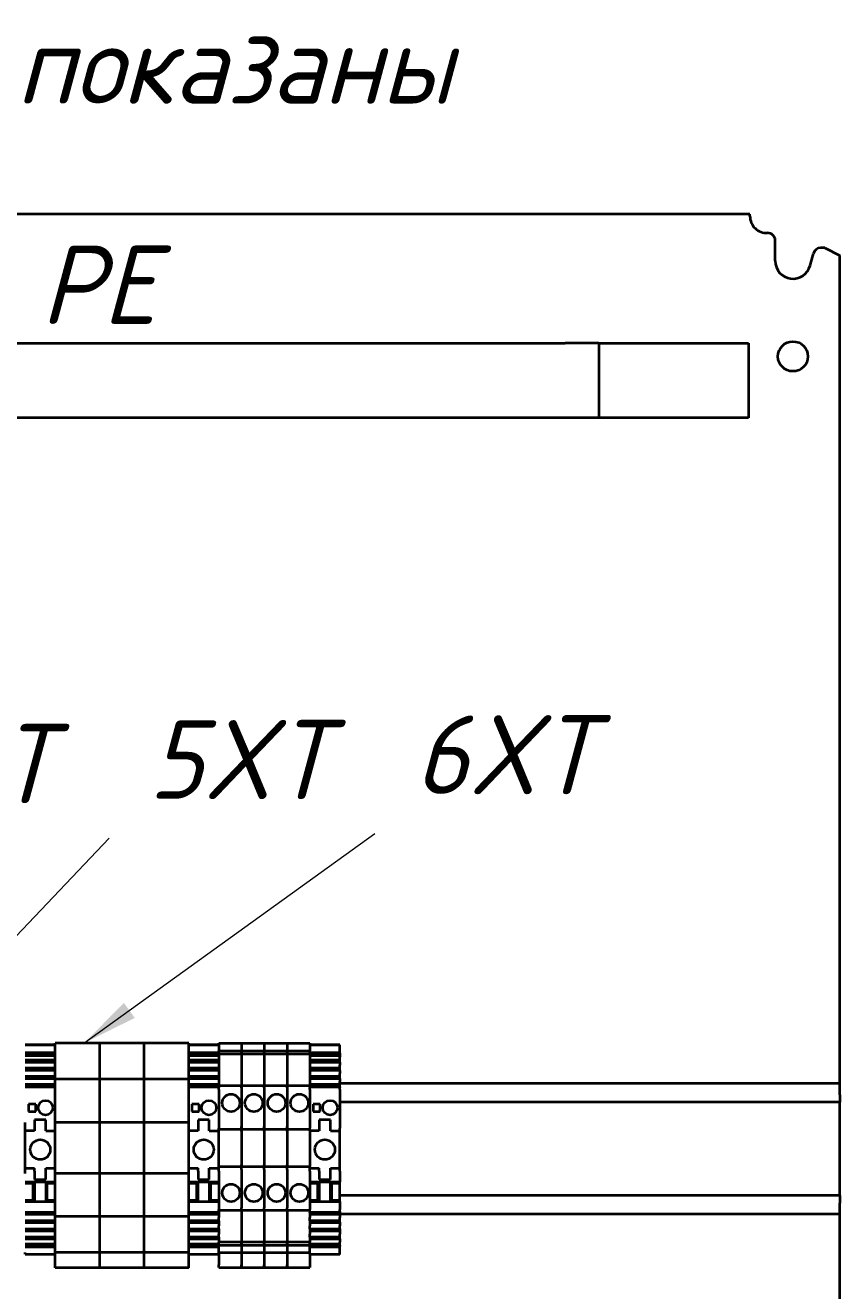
# Model space of a CAD drawing. Header units: millimetres. Extents: x 184 to 2238, y 135 to 1711.
# Drawn here: x 2019.9 to 2237.7, y 1373 to 1711.5 of the extents above; entities that cross this region are included whole.
import ezdxf

# ---------------------------------------------------------------- set-up
doc = ezdxf.new("R2010")
doc.units = ezdxf.units.MM
doc.header["$LTSCALE"] = 6
doc.layers.add('Видимый контур (ГОСТ)', color=7, linetype='Continuous', lineweight=35)
doc.layers.add('Обозначение (ГОСТ)', color=7, linetype='Continuous', lineweight=18)
doc.styles.add('Обычный текст (ГОСТ)', font='GOST_Common Italic.ttf')
doc.dimstyles.new('Диаметр (ГОСТ)$7', dxfattribs={"dimscale": 6, "dimtxt": 3.5, "dimasz": 2.5, "dimexe": 1, "dimexo": 0, "dimgap": 0.5, "dimtad": 1, "dimrnd": 1e-08, "dimtxsty": 'Обычный текст (ГОСТ)', "dimblk": 'Filled-1', "dimcen": 0.09, "dimdle": 15, "dimclrd": 256, "dimclre": 256, "dimclrt": 256, "dimazin": 2, "dimtfac": 0.714286, "dimtdec": 3, "dimtmove": 0, "dimatfit": 3, "dimfxl": 1, "dimtolj": 1, "dimlwd": -1, "dimlwe": 25, "dimarcsym": 0})

# ---------------------------------------------------------------- blocks, each defined once
blk = doc.blocks.new('Текст на выноске_7')
at = {"layer": 'Обозначение (ГОСТ)', "insert": (0.5, 0.5), "char_height": 3.5, "attachment_point": 7, "style": 'Обычный текст (ГОСТ)'}
blk.add_mtext('\\A1;\\fGOST Common|b0|i1;\\H0.9979;4\\fGOST Common|b0|i1;\\H1.0079;XT', dxfattribs=at)
blk = doc.blocks.new('Текст на выноске_8')
at = {"layer": 'Обозначение (ГОСТ)', "insert": (0.5, 0.5), "char_height": 3.5, "attachment_point": 7, "style": 'Обычный текст (ГОСТ)'}
blk.add_mtext('\\A1;\\fGOST Common|b0|i1;\\H0.9979;5\\fGOST Common|b0|i1;\\H1.0079;XT', dxfattribs=at)
blk = doc.blocks.new('Filled-1')
at = {"color": 0}
for p, q in [((0, 0), (-1, 0.143)), ((-1, 0.143), (-1, -0.143)), ((-1, 0), (0, 0)), ((-1, -0.143), (0, 0))]:
    blk.add_line(p, q, dxfattribs=at)
at = {"color": 0, "flags": 128}
blk.add_lwpolyline([(-1, -0.143), (0, 0), (-1, 0.143), (-1, -0.143)], dxfattribs=at)
at = {"color": 0}
blk.add_solid([(-1, -0.143), (0, 0), (-1, 0.143), (-1, -0.143)], dxfattribs=at)
blk = doc.blocks.new('Текст на выноске_9')
at = {"layer": 'Обозначение (ГОСТ)', "insert": (0.5, 0.5), "char_height": 3.5, "attachment_point": 7, "style": 'Обычный текст (ГОСТ)'}
blk.add_mtext('\\A1;\\fGOST Common|b0|i1;\\H0.9979;6\\fGOST Common|b0|i1;\\H1.0079;XT', dxfattribs=at)

msp = doc.modelspace()

# ---------------------------------------------------------------- linework, layer by layer
at = {"layer": 'Видимый контур (ГОСТ)'}
for p, q in [((2213.695, 1660.921), (1511.695, 1660.921)), ((2213.695, 1660.421), (2213.695, 1660.921)), ((2220.445, 1648.421), (2220.445, 1653.925)), ((2233.695, 1651.921), (2232.585, 1651.921)), ((2233.695, 1651.921), (2237.695, 1649.921)), ((2229.783, 1647.191), (2230.653, 1650.438)), ((2237.695, 1428.421), (2237.695, 1649.921)), ((1907.304, 1626.445), (2164.304, 1626.445)), ((2173.304, 1626.445), (2164.304, 1626.445)), ((2173.304, 1626.445), (2178.304, 1626.445)), ((2173.304, 1626.445), (2173.304, 1606.445)), ((2178.304, 1626.445), (2213.304, 1626.445)), ((2213.304, 1626.445), (2213.304, 1606.445)), ((2164.304, 1606.445), (1907.304, 1606.445)), ((2173.304, 1606.445), (2164.304, 1606.445)), ((2178.304, 1606.445), (2173.304, 1606.445)), ((2213.304, 1606.445), (2178.304, 1606.445)), ((2027.941, 1438.771), (2019.941, 1438.771)), ((2019.941, 1438.721), (2027.941, 1438.721)), ((2039.841, 1439.181), (2027.941, 1439.181)), ((2027.941, 1429.538), (2027.941, 1439.181)), ((2039.841, 1429.538), (2039.841, 1439.181)), ((2051.741, 1439.181), (2039.841, 1439.181)), ((2039.841, 1429.538), (2039.841, 1439.181)), ((2051.741, 1429.538), (2051.741, 1439.181)), ((2063.641, 1439.181), (2051.741, 1439.181)), ((2051.741, 1429.538), (2051.741, 1439.181)), ((2063.641, 1429.538), (2063.641, 1439.181)), ((2071.641, 1438.771), (2063.641, 1438.771)), ((2063.641, 1438.721), (2071.641, 1438.721)), ((2071.641, 1438.92), (2071.641, 1439.181)), ((2071.641, 1439.181), (2077.741, 1439.181)), ((2071.641, 1438.92), (2071.641, 1437.181)), ((2077.741, 1439.181), (2077.741, 1438.92)), ((2077.741, 1438.92), (2077.741, 1439.181)), ((2077.741, 1439.181), (2083.841, 1439.181)), ((2077.741, 1438.92), (2077.741, 1437.181)), ((2077.741, 1438.92), (2077.741, 1437.181)), ((2083.841, 1439.181), (2083.841, 1438.92)), ((2083.841, 1438.92), (2083.841, 1439.181)), ((2083.841, 1439.181), (2089.941, 1439.181)), ((2083.841, 1438.92), (2083.841, 1437.181)), ((2083.841, 1438.92), (2083.841, 1437.181)), ((2089.941, 1439.181), (2089.941, 1438.92)), ((2089.941, 1438.92), (2089.941, 1439.181)), ((2089.941, 1439.181), (2096.041, 1439.181)), ((2089.941, 1438.92), (2089.941, 1437.181)), ((2089.941, 1438.92), (2089.941, 1437.181)), ((2096.041, 1439.181), (2096.041, 1438.92)), ((2096.041, 1438.92), (2096.041, 1437.181)), ((2104.041, 1438.771), (2096.041, 1438.771)), ((2096.041, 1438.721), (2104.041, 1438.721)), ((2104.041, 1438.721), (2104.041, 1438.771)), ((2104.041, 1438.46), (2104.041, 1438.721)), ((2019.941, 1436.72), (2027.941, 1436.72)), ((2019.941, 1436.319), (2027.941, 1436.319)), ((2019.941, 1435.93), (2027.941, 1435.93)), ((2063.641, 1436.72), (2071.641, 1436.72)), ((2063.641, 1436.319), (2071.641, 1436.319)), ((2063.641, 1435.93), (2071.641, 1435.93)), ((2071.641, 1436.955), (2071.641, 1437.181)), ((2071.641, 1437.181), (2077.741, 1437.181)), ((2071.641, 1436.665), (2071.641, 1436.955)), ((2071.641, 1436.5), (2071.641, 1436.665)), ((2071.641, 1436.5), (2071.641, 1436.319)), ((2071.641, 1436.39), (2077.741, 1436.39)), ((2071.641, 1436.319), (2071.641, 1436.01)), ((2071.641, 1436.01), (2071.641, 1427.838)), ((2077.741, 1436.955), (2077.741, 1437.181)), ((2077.741, 1436.955), (2077.741, 1437.181)), ((2077.741, 1437.181), (2083.841, 1437.181)), ((2077.741, 1436.955), (2077.741, 1436.604)), ((2077.741, 1436.604), (2077.741, 1436.955)), ((2077.741, 1436.604), (2077.741, 1436.39)), ((2077.741, 1436.39), (2077.741, 1436.604)), ((2077.741, 1436.39), (2077.741, 1427.838)), ((2077.741, 1436.39), (2077.741, 1427.838)), ((2077.741, 1436.39), (2083.841, 1436.39)), ((2083.841, 1436.955), (2083.841, 1437.181)), ((2083.841, 1436.955), (2083.841, 1437.181)), ((2083.841, 1437.181), (2089.941, 1437.181)), ((2083.841, 1436.955), (2083.841, 1436.604)), ((2083.841, 1436.604), (2083.841, 1436.955)), ((2083.841, 1436.604), (2083.841, 1436.39)), ((2083.841, 1436.39), (2083.841, 1436.604)), ((2083.841, 1436.39), (2083.841, 1427.838)), ((2083.841, 1436.39), (2083.841, 1427.838)), ((2083.841, 1436.39), (2089.941, 1436.39)), ((2089.941, 1436.955), (2089.941, 1437.181)), ((2089.941, 1436.955), (2089.941, 1437.181)), ((2089.941, 1437.181), (2096.041, 1437.181)), ((2089.941, 1436.955), (2089.941, 1436.604)), ((2089.941, 1436.604), (2089.941, 1436.955)), ((2089.941, 1436.604), (2089.941, 1436.39)), ((2089.941, 1436.39), (2089.941, 1436.604)), ((2089.941, 1436.39), (2089.941, 1427.838)), ((2089.941, 1436.39), (2089.941, 1427.838)), ((2089.941, 1436.39), (2096.041, 1436.39)), ((2096.041, 1436.955), (2096.041, 1437.181)), ((2096.041, 1436.955), (2096.041, 1436.665)), ((2096.041, 1436.72), (2104.041, 1436.72)), ((2096.041, 1436.5), (2096.041, 1436.665)), ((2096.041, 1436.5), (2096.041, 1436.319)), ((2096.041, 1436.319), (2104.041, 1436.319)), ((2096.041, 1436.319), (2096.041, 1436.01)), ((2096.041, 1436.01), (2096.041, 1427.838)), ((2096.041, 1435.93), (2104.041, 1435.93)), ((2104.041, 1436.72), (2104.041, 1438.46)), ((2104.041, 1436.5), (2104.041, 1436.72)), ((2104.041, 1436.5), (2104.041, 1436.319)), ((2104.041, 1436.319), (2104.041, 1435.93)), ((2104.041, 1435.93), (2104.041, 1435.485)), ((2104.041, 1435.369), (2104.041, 1435.485)), ((2104.041, 1434.684), (2104.041, 1435.369)), ((2027.941, 1434.684), (2019.941, 1434.684)), ((2027.941, 1434.542), (2019.941, 1434.542)), ((2027.941, 1434.542), (2019.941, 1434.542)), ((2027.941, 1434.304), (2019.941, 1434.304)), ((2019.941, 1434.142), (2027.941, 1434.142)), ((2027.941, 1432.492), (2019.941, 1432.492)), ((2027.941, 1432.35), (2019.941, 1432.35)), ((2027.941, 1432.35), (2019.941, 1432.35)), ((2027.941, 1432.112), (2019.941, 1432.112)), ((2019.941, 1431.95), (2027.941, 1431.95)), ((2071.641, 1434.684), (2063.641, 1434.684)), ((2071.641, 1434.542), (2063.641, 1434.542)), ((2071.641, 1434.542), (2063.641, 1434.542)), ((2071.641, 1434.304), (2063.641, 1434.304)), ((2063.641, 1434.142), (2071.641, 1434.142)), ((2071.641, 1432.492), (2063.641, 1432.492)), ((2071.641, 1432.35), (2063.641, 1432.35)), ((2071.641, 1432.35), (2063.641, 1432.35)), ((2071.641, 1432.112), (2063.641, 1432.112)), ((2063.641, 1431.95), (2071.641, 1431.95)), ((2104.041, 1434.684), (2096.041, 1434.684)), ((2104.041, 1434.542), (2096.041, 1434.542)), ((2104.041, 1434.542), (2096.041, 1434.542)), ((2104.041, 1434.304), (2096.041, 1434.304)), ((2096.041, 1434.142), (2104.041, 1434.142)), ((2104.041, 1432.492), (2096.041, 1432.492)), ((2104.041, 1432.35), (2096.041, 1432.35)), ((2104.041, 1432.35), (2096.041, 1432.35)), ((2104.041, 1432.112), (2096.041, 1432.112)), ((2096.041, 1431.95), (2104.041, 1431.95)), ((2104.041, 1434.542), (2104.041, 1434.684)), ((2104.041, 1434.304), (2104.041, 1434.542)), ((2104.041, 1434.142), (2104.041, 1434.304)), ((2104.041, 1434.113), (2104.041, 1434.142)), ((2104.041, 1434.113), (2104.041, 1433.293)), ((2104.041, 1433.177), (2104.041, 1433.293)), ((2104.041, 1432.492), (2104.041, 1433.177)), ((2104.041, 1432.35), (2104.041, 1432.492)), ((2104.041, 1432.112), (2104.041, 1432.35)), ((2104.041, 1431.95), (2104.041, 1432.112)), ((2104.041, 1431.921), (2104.041, 1431.95)), ((2104.041, 1431.921), (2104.041, 1431.101)), ((2027.941, 1430.3), (2019.941, 1430.3)), ((2027.941, 1430.158), (2019.941, 1430.158)), ((2027.941, 1430.158), (2019.941, 1430.158)), ((2027.941, 1429.92), (2019.941, 1429.92)), ((2019.941, 1429.758), (2027.941, 1429.758)), ((2039.841, 1429.538), (2027.941, 1429.538)), ((2027.941, 1417.981), (2027.941, 1429.538)), ((2039.841, 1417.981), (2039.841, 1429.538)), ((2051.741, 1429.538), (2039.841, 1429.538)), ((2039.841, 1417.981), (2039.841, 1429.538)), ((2051.741, 1417.981), (2051.741, 1429.538)), ((2063.641, 1429.538), (2051.741, 1429.538)), ((2051.741, 1417.981), (2051.741, 1429.538)), ((2071.641, 1430.3), (2063.641, 1430.3)), ((2071.641, 1430.158), (2063.641, 1430.158)), ((2071.641, 1430.158), (2063.641, 1430.158)), ((2071.641, 1429.92), (2063.641, 1429.92)), ((2063.641, 1429.758), (2071.641, 1429.758)), ((2063.641, 1417.981), (2063.641, 1429.538)), ((2104.041, 1430.3), (2096.041, 1430.3)), ((2104.041, 1430.158), (2096.041, 1430.158)), ((2104.041, 1430.158), (2096.041, 1430.158)), ((2104.041, 1429.92), (2096.041, 1429.92)), ((2096.041, 1429.758), (2104.041, 1429.758)), ((2104.041, 1430.985), (2104.041, 1431.101)), ((2104.041, 1430.3), (2104.041, 1430.985)), ((2104.041, 1430.158), (2104.041, 1430.3)), ((2104.041, 1429.92), (2104.041, 1430.158)), ((2104.041, 1429.758), (2104.041, 1429.92)), ((2104.041, 1429.729), (2104.041, 1429.758)), ((2104.041, 1429.729), (2104.041, 1428.909)), ((2104.041, 1428.793), (2104.041, 1428.909)), ((2104.041, 1428.108), (2104.041, 1428.793)), ((2237.695, 1428.421), (2104.041, 1428.421)), ((2237.695, 1425.421), (2237.695, 1428.421)), ((2027.941, 1428.108), (2019.941, 1428.108)), ((2027.941, 1427.966), (2019.941, 1427.966)), ((2027.941, 1427.966), (2019.941, 1427.966)), ((2027.941, 1427.728), (2019.941, 1427.728)), ((2019.941, 1427.566), (2027.941, 1427.566)), ((2019.941, 1427.48), (2027.941, 1427.48)), ((2071.641, 1428.108), (2063.641, 1428.108)), ((2071.641, 1427.966), (2063.641, 1427.966)), ((2071.641, 1427.966), (2063.641, 1427.966)), ((2071.641, 1427.728), (2063.641, 1427.728)), ((2063.641, 1427.566), (2071.641, 1427.566)), ((2063.641, 1427.48), (2071.641, 1427.48)), ((2071.641, 1427.767), (2071.641, 1427.838)), ((2071.641, 1427.838), (2077.741, 1427.838)), ((2071.641, 1427.399), (2071.641, 1427.767)), ((2071.641, 1427.399), (2071.641, 1427.3)), ((2071.641, 1426.769), (2071.641, 1427.3)), ((2071.641, 1426.769), (2071.641, 1416.471)), ((2077.741, 1427.767), (2077.741, 1427.838)), ((2077.741, 1427.767), (2077.741, 1427.838)), ((2077.741, 1427.838), (2083.841, 1427.838)), ((2077.741, 1427.767), (2077.741, 1427.231)), ((2077.741, 1427.231), (2077.741, 1427.767)), ((2077.741, 1427.231), (2077.741, 1416.931)), ((2077.741, 1427.231), (2077.741, 1416.931)), ((2083.841, 1427.767), (2083.841, 1427.838)), ((2083.841, 1427.767), (2083.841, 1427.838)), ((2083.841, 1427.838), (2089.941, 1427.838)), ((2083.841, 1427.767), (2083.841, 1427.231)), ((2083.841, 1427.231), (2083.841, 1427.767)), ((2083.841, 1427.231), (2083.841, 1416.931)), ((2083.841, 1427.231), (2083.841, 1416.931)), ((2089.941, 1427.767), (2089.941, 1427.838)), ((2089.941, 1427.767), (2089.941, 1427.838)), ((2089.941, 1427.838), (2096.041, 1427.838)), ((2089.941, 1427.767), (2089.941, 1427.231)), ((2089.941, 1427.231), (2089.941, 1427.767)), ((2089.941, 1427.231), (2089.941, 1416.931)), ((2089.941, 1427.231), (2089.941, 1416.931)), ((2104.041, 1428.108), (2096.041, 1428.108)), ((2104.041, 1427.966), (2096.041, 1427.966)), ((2104.041, 1427.966), (2096.041, 1427.966)), ((2096.041, 1427.767), (2096.041, 1427.838)), ((2096.041, 1427.767), (2096.041, 1427.399)), ((2104.041, 1427.728), (2096.041, 1427.728)), ((2096.041, 1427.566), (2104.041, 1427.566)), ((2096.041, 1427.48), (2104.041, 1427.48)), ((2096.041, 1427.399), (2096.041, 1427.3)), ((2096.041, 1426.769), (2096.041, 1427.3)), ((2096.041, 1426.769), (2096.041, 1416.471)), ((2104.041, 1427.966), (2104.041, 1428.108)), ((2104.041, 1427.728), (2104.041, 1427.966)), ((2104.041, 1427.566), (2104.041, 1427.728)), ((2104.041, 1427.537), (2104.041, 1427.566)), ((2104.041, 1427.537), (2104.041, 1427.48)), ((2104.041, 1427.48), (2104.041, 1427.3)), ((2104.041, 1426.769), (2104.041, 1427.3)), ((2104.041, 1426.769), (2104.041, 1416.471)), ((2237.695, 1425.421), (2237.695, 1423.421)), ((2022.716, 1422.896), (2020.766, 1422.896)), ((2020.766, 1422.896), (2020.766, 1420.946)), ((2022.716, 1420.946), (2022.716, 1422.896)), ((2066.416, 1422.896), (2064.466, 1422.896)), ((2064.466, 1422.896), (2064.466, 1420.946)), ((2066.416, 1420.946), (2066.416, 1422.896)), ((2098.816, 1422.896), (2096.866, 1422.896)), ((2096.866, 1422.896), (2096.866, 1420.946)), ((2098.816, 1420.946), (2098.816, 1422.896)), ((2237.695, 1423.421), (2104.041, 1423.421)), ((2237.695, 1422.421), (2237.695, 1423.421)), ((2237.695, 1399.421), (2237.695, 1422.421)), ((2020.766, 1420.946), (2022.716, 1420.946)), ((2022.441, 1418.721), (2022.441, 1416.471)), ((2025.441, 1418.721), (2022.441, 1418.721)), ((2025.441, 1416.471), (2025.441, 1418.721)), ((2064.466, 1420.946), (2066.416, 1420.946)), ((2066.141, 1418.721), (2066.141, 1416.471)), ((2069.141, 1418.721), (2066.141, 1418.721)), ((2069.141, 1416.471), (2069.141, 1418.721)), ((2096.866, 1420.946), (2098.816, 1420.946)), ((2098.541, 1418.721), (2098.541, 1416.471)), ((2101.541, 1418.721), (2098.541, 1418.721)), ((2101.541, 1416.471), (2101.541, 1418.721)), ((2019.941, 1404.381), (2019.941, 1417.981)), ((2022.441, 1415.721), (2019.941, 1415.721)), ((2022.441, 1416.471), (2022.441, 1415.721)), ((2025.441, 1415.721), (2025.441, 1416.471)), ((2025.441, 1415.721), (2027.941, 1415.721)), ((2039.841, 1417.981), (2027.941, 1417.981)), ((2027.941, 1404.381), (2027.941, 1417.981)), ((2039.841, 1404.381), (2039.841, 1417.981)), ((2051.741, 1417.981), (2039.841, 1417.981)), ((2039.841, 1404.381), (2039.841, 1417.981)), ((2051.741, 1404.381), (2051.741, 1417.981)), ((2063.641, 1417.981), (2051.741, 1417.981)), ((2051.741, 1404.381), (2051.741, 1417.981)), ((2063.641, 1404.381), (2063.641, 1417.981)), ((2066.141, 1415.721), (2063.641, 1415.721)), ((2066.141, 1416.471), (2066.141, 1415.721)), ((2069.141, 1415.721), (2069.141, 1416.471)), ((2069.141, 1415.721), (2071.641, 1415.721)), ((2071.641, 1415.721), (2071.641, 1416.471)), ((2071.641, 1416.181), (2077.741, 1416.181)), ((2071.641, 1406.222), (2071.641, 1415.721)), ((2077.741, 1416.931), (2077.741, 1416.181)), ((2077.741, 1416.181), (2077.741, 1416.931)), ((2077.741, 1416.181), (2077.741, 1415.681)), ((2077.741, 1415.681), (2077.741, 1416.181)), ((2077.741, 1416.181), (2083.841, 1416.181)), ((2077.741, 1415.681), (2077.741, 1406.681)), ((2077.741, 1415.681), (2077.741, 1406.681)), ((2083.841, 1416.931), (2083.841, 1416.181)), ((2083.841, 1416.181), (2083.841, 1416.931)), ((2083.841, 1416.181), (2083.841, 1415.681)), ((2083.841, 1415.681), (2083.841, 1416.181)), ((2083.841, 1416.181), (2089.941, 1416.181)), ((2083.841, 1415.681), (2083.841, 1406.681)), ((2083.841, 1415.681), (2083.841, 1406.681)), ((2089.941, 1416.931), (2089.941, 1416.181)), ((2089.941, 1416.181), (2089.941, 1416.931)), ((2089.941, 1416.181), (2089.941, 1415.681)), ((2089.941, 1415.681), (2089.941, 1416.181)), ((2089.941, 1416.181), (2096.041, 1416.181)), ((2089.941, 1415.681), (2089.941, 1406.681)), ((2089.941, 1415.681), (2089.941, 1406.681)), ((2096.041, 1415.721), (2096.041, 1416.471)), ((2098.541, 1415.721), (2096.041, 1415.721)), ((2096.041, 1415.721), (2096.041, 1406.222)), ((2098.541, 1416.471), (2098.541, 1415.721)), ((2101.541, 1415.721), (2101.541, 1416.471)), ((2101.541, 1415.721), (2104.041, 1415.721)), ((2104.041, 1415.721), (2104.041, 1416.471)), ((2104.041, 1405.721), (2104.041, 1415.721)), ((2019.941, 1405.721), (2022.441, 1405.721)), ((2022.441, 1404.971), (2022.441, 1405.721)), ((2022.441, 1404.971), (2022.441, 1402.721)), ((2025.441, 1404.971), (2025.441, 1405.721)), ((2025.441, 1405.721), (2027.941, 1405.721)), ((2025.441, 1402.721), (2025.441, 1404.971)), ((2063.641, 1405.721), (2066.141, 1405.721)), ((2066.141, 1404.971), (2066.141, 1405.721)), ((2066.141, 1404.971), (2066.141, 1402.721)), ((2069.141, 1404.971), (2069.141, 1405.721)), ((2069.141, 1405.721), (2071.641, 1405.721)), ((2069.141, 1402.721), (2069.141, 1404.971)), ((2071.641, 1406.181), (2071.641, 1406.222)), ((2071.641, 1405.582), (2071.641, 1406.181)), ((2071.641, 1406.181), (2077.741, 1406.181)), ((2071.641, 1404.971), (2071.641, 1405.582)), ((2071.641, 1404.971), (2071.641, 1402.071)), ((2077.741, 1406.681), (2077.741, 1406.181)), ((2077.741, 1406.181), (2077.741, 1406.681)), ((2077.741, 1405.431), (2077.741, 1406.181)), ((2077.741, 1405.431), (2077.741, 1406.181)), ((2077.741, 1406.181), (2083.841, 1406.181)), ((2077.741, 1405.431), (2077.741, 1395.131)), ((2077.741, 1405.431), (2077.741, 1395.131)), ((2083.841, 1406.681), (2083.841, 1406.181)), ((2083.841, 1406.181), (2083.841, 1406.681)), ((2083.841, 1405.431), (2083.841, 1406.181)), ((2083.841, 1405.431), (2083.841, 1406.181)), ((2083.841, 1406.181), (2089.941, 1406.181)), ((2083.841, 1405.431), (2083.841, 1395.131)), ((2083.841, 1405.431), (2083.841, 1395.131)), ((2089.941, 1406.681), (2089.941, 1406.181)), ((2089.941, 1406.181), (2089.941, 1406.681)), ((2089.941, 1405.431), (2089.941, 1406.181)), ((2089.941, 1405.431), (2089.941, 1406.181)), ((2089.941, 1406.181), (2096.041, 1406.181)), ((2089.941, 1405.431), (2089.941, 1395.131)), ((2089.941, 1405.431), (2089.941, 1395.131)), ((2096.041, 1406.222), (2096.041, 1406.181)), ((2096.041, 1405.582), (2096.041, 1406.181)), ((2096.041, 1405.721), (2098.541, 1405.721)), ((2096.041, 1404.971), (2096.041, 1405.582)), ((2096.041, 1404.971), (2096.041, 1402.071)), ((2098.541, 1404.971), (2098.541, 1405.721)), ((2098.541, 1404.971), (2098.541, 1402.721)), ((2101.541, 1404.971), (2101.541, 1405.721)), ((2101.541, 1405.721), (2104.041, 1405.721)), ((2101.541, 1402.721), (2101.541, 1404.971)), ((2104.041, 1404.971), (2104.041, 1405.721)), ((2104.041, 1404.971), (2104.041, 1402.071)), ((2019.941, 1402.071), (2027.941, 1402.071)), ((2019.941, 1401.721), (2022.408, 1401.721)), ((2022.066, 1397.221), (2022.066, 1401.721)), ((2022.408, 1401.721), (2022.408, 1397.221)), ((2022.441, 1402.721), (2025.441, 1402.721)), ((2025.474, 1401.721), (2027.941, 1401.721)), ((2025.474, 1397.221), (2025.474, 1401.721)), ((2025.816, 1397.221), (2025.816, 1401.721)), ((2039.841, 1404.381), (2027.941, 1404.381)), ((2027.941, 1392.823), (2027.941, 1404.381)), ((2039.841, 1392.823), (2039.841, 1404.381)), ((2051.741, 1404.381), (2039.841, 1404.381)), ((2039.841, 1392.823), (2039.841, 1404.381)), ((2051.741, 1392.823), (2051.741, 1404.381)), ((2063.641, 1404.381), (2051.741, 1404.381)), ((2051.741, 1392.823), (2051.741, 1404.381)), ((2063.641, 1392.823), (2063.641, 1404.381)), ((2063.641, 1402.071), (2071.641, 1402.071)), ((2063.641, 1401.721), (2066.108, 1401.721)), ((2065.766, 1397.221), (2065.766, 1401.721)), ((2066.108, 1401.721), (2066.108, 1397.221)), ((2066.141, 1402.721), (2069.141, 1402.721)), ((2069.174, 1401.721), (2071.641, 1401.721)), ((2069.174, 1397.221), (2069.174, 1401.721)), ((2069.516, 1397.221), (2069.516, 1401.721)), ((2071.641, 1402.071), (2071.641, 1396.871)), ((2096.041, 1402.071), (2104.041, 1402.071)), ((2096.041, 1402.071), (2096.041, 1396.871)), ((2096.041, 1401.721), (2098.508, 1401.721)), ((2098.166, 1397.221), (2098.166, 1401.721)), ((2098.508, 1401.721), (2098.508, 1397.221)), ((2098.541, 1402.721), (2101.541, 1402.721)), ((2101.574, 1401.721), (2104.041, 1401.721)), ((2101.574, 1397.221), (2101.574, 1401.721)), ((2101.916, 1397.221), (2101.916, 1401.721)), ((2104.041, 1401.721), (2104.041, 1402.071)), ((2104.041, 1397.221), (2104.041, 1401.721)), ((2237.695, 1398.421), (2104.041, 1398.421)), ((2237.695, 1398.421), (2237.695, 1399.421)), ((2237.695, 1398.421), (2237.695, 1396.421)), ((2019.941, 1397.221), (2022.408, 1397.221)), ((2019.941, 1396.871), (2027.941, 1396.871)), ((2025.474, 1397.221), (2027.941, 1397.221)), ((2063.641, 1397.221), (2066.108, 1397.221)), ((2063.641, 1396.871), (2071.641, 1396.871)), ((2069.174, 1397.221), (2071.641, 1397.221)), ((2071.641, 1396.871), (2071.641, 1394.672)), ((2071.641, 1394.142), (2071.641, 1394.672)), ((2071.641, 1394.523), (2077.741, 1394.523)), ((2077.741, 1394.595), (2077.741, 1395.131)), ((2077.741, 1394.595), (2077.741, 1395.131)), ((2077.741, 1394.595), (2077.741, 1394.523)), ((2077.741, 1394.523), (2077.741, 1394.595)), ((2077.741, 1394.523), (2077.741, 1385.971)), ((2077.741, 1394.523), (2077.741, 1385.971)), ((2077.741, 1394.523), (2083.841, 1394.523)), ((2083.841, 1394.595), (2083.841, 1395.131)), ((2083.841, 1394.595), (2083.841, 1395.131)), ((2083.841, 1394.595), (2083.841, 1394.523)), ((2083.841, 1394.523), (2083.841, 1394.595)), ((2083.841, 1394.523), (2083.841, 1385.971)), ((2083.841, 1394.523), (2083.841, 1385.971)), ((2083.841, 1394.523), (2089.941, 1394.523)), ((2089.941, 1394.595), (2089.941, 1395.131)), ((2089.941, 1394.595), (2089.941, 1395.131)), ((2089.941, 1394.595), (2089.941, 1394.523)), ((2089.941, 1394.523), (2089.941, 1394.595)), ((2089.941, 1394.523), (2089.941, 1385.971)), ((2089.941, 1394.523), (2089.941, 1385.971)), ((2089.941, 1394.523), (2096.041, 1394.523)), ((2096.041, 1397.221), (2098.508, 1397.221)), ((2096.041, 1396.871), (2104.041, 1396.871)), ((2096.041, 1396.871), (2096.041, 1394.672)), ((2096.041, 1394.142), (2096.041, 1394.672)), ((2101.574, 1397.221), (2104.041, 1397.221)), ((2104.041, 1396.871), (2104.041, 1397.221)), ((2104.041, 1396.871), (2104.041, 1394.672)), ((2104.041, 1394.142), (2104.041, 1394.672)), ((2237.695, 1393.421), (2237.695, 1396.421)), ((2019.941, 1393.961), (2027.941, 1393.961)), ((2027.941, 1393.875), (2019.941, 1393.875)), ((2027.941, 1393.714), (2019.941, 1393.714)), ((2027.941, 1393.475), (2019.941, 1393.475)), ((2027.941, 1393.475), (2019.941, 1393.475)), ((2027.941, 1393.334), (2019.941, 1393.334)), ((2027.941, 1391.683), (2019.941, 1391.683)), ((2027.941, 1391.522), (2019.941, 1391.522)), ((2027.941, 1391.283), (2019.941, 1391.283)), ((2027.941, 1391.283), (2019.941, 1391.283)), ((2027.941, 1391.142), (2019.941, 1391.142)), ((2039.841, 1392.823), (2027.941, 1392.823)), ((2027.941, 1383.181), (2027.941, 1392.823)), ((2039.841, 1383.181), (2039.841, 1392.823)), ((2051.741, 1392.823), (2039.841, 1392.823)), ((2039.841, 1383.181), (2039.841, 1392.823)), ((2051.741, 1383.181), (2051.741, 1392.823)), ((2063.641, 1392.823), (2051.741, 1392.823)), ((2051.741, 1383.181), (2051.741, 1392.823)), ((2063.641, 1393.961), (2071.641, 1393.961)), ((2071.641, 1393.875), (2063.641, 1393.875)), ((2071.641, 1393.714), (2063.641, 1393.714)), ((2071.641, 1393.475), (2063.641, 1393.475)), ((2071.641, 1393.475), (2063.641, 1393.475)), ((2071.641, 1393.334), (2063.641, 1393.334)), ((2063.641, 1383.181), (2063.641, 1392.823)), ((2071.641, 1391.683), (2063.641, 1391.683)), ((2071.641, 1391.522), (2063.641, 1391.522)), ((2071.641, 1391.283), (2063.641, 1391.283)), ((2071.641, 1391.283), (2063.641, 1391.283)), ((2071.641, 1391.142), (2063.641, 1391.142)), ((2071.641, 1394.142), (2071.641, 1393.961)), ((2071.641, 1393.905), (2071.641, 1393.961)), ((2071.641, 1393.905), (2071.641, 1393.875)), ((2071.641, 1393.875), (2071.641, 1393.088)), ((2071.641, 1393.088), (2071.641, 1392.649)), ((2071.641, 1392.649), (2071.641, 1392.533)), ((2071.641, 1391.713), (2071.641, 1392.533)), ((2071.641, 1391.713), (2071.641, 1391.683)), ((2071.641, 1391.683), (2071.641, 1390.896)), ((2096.041, 1394.142), (2096.041, 1393.961)), ((2096.041, 1393.961), (2104.041, 1393.961)), ((2096.041, 1393.905), (2096.041, 1393.961)), ((2096.041, 1393.905), (2096.041, 1393.875)), ((2104.041, 1393.875), (2096.041, 1393.875)), ((2096.041, 1393.875), (2096.041, 1393.088)), ((2104.041, 1393.714), (2096.041, 1393.714)), ((2104.041, 1393.475), (2096.041, 1393.475)), ((2104.041, 1393.475), (2096.041, 1393.475)), ((2104.041, 1393.334), (2096.041, 1393.334)), ((2096.041, 1393.088), (2096.041, 1392.649)), ((2096.041, 1392.649), (2096.041, 1392.533)), ((2096.041, 1391.713), (2096.041, 1392.533)), ((2096.041, 1391.713), (2096.041, 1391.683)), ((2104.041, 1391.683), (2096.041, 1391.683)), ((2096.041, 1391.683), (2096.041, 1390.896)), ((2104.041, 1391.522), (2096.041, 1391.522)), ((2104.041, 1391.283), (2096.041, 1391.283)), ((2104.041, 1391.283), (2096.041, 1391.283)), ((2104.041, 1391.142), (2096.041, 1391.142)), ((2104.041, 1394.142), (2104.041, 1393.961)), ((2104.041, 1393.905), (2104.041, 1393.961)), ((2104.041, 1393.905), (2104.041, 1393.875)), ((2104.041, 1393.875), (2104.041, 1393.714)), ((2104.041, 1393.714), (2104.041, 1393.475)), ((2104.041, 1393.475), (2104.041, 1393.334)), ((2237.695, 1393.421), (2104.041, 1393.421)), ((2104.041, 1393.334), (2104.041, 1392.649)), ((2104.041, 1392.649), (2104.041, 1392.533)), ((2104.041, 1391.713), (2104.041, 1392.533)), ((2104.041, 1391.713), (2104.041, 1391.683)), ((2104.041, 1391.522), (2104.041, 1391.683)), ((2104.041, 1391.283), (2104.041, 1391.522)), ((2104.041, 1391.283), (2104.041, 1391.142)), ((2104.041, 1391.142), (2104.041, 1390.457)), ((2237.695, 1340.921), (2237.695, 1393.421)), ((2027.941, 1389.491), (2019.941, 1389.491)), ((2027.941, 1389.33), (2019.941, 1389.33)), ((2027.941, 1389.091), (2019.941, 1389.091)), ((2027.941, 1389.091), (2019.941, 1389.091)), ((2027.941, 1388.95), (2019.941, 1388.95)), ((2071.641, 1389.491), (2063.641, 1389.491)), ((2071.641, 1389.33), (2063.641, 1389.33)), ((2071.641, 1389.091), (2063.641, 1389.091)), ((2071.641, 1389.091), (2063.641, 1389.091)), ((2071.641, 1388.95), (2063.641, 1388.95)), ((2071.641, 1390.896), (2071.641, 1390.457)), ((2071.641, 1390.457), (2071.641, 1390.341)), ((2071.641, 1389.521), (2071.641, 1390.341)), ((2071.641, 1389.521), (2071.641, 1389.491)), ((2071.641, 1389.491), (2071.641, 1388.704)), ((2071.641, 1388.704), (2071.641, 1388.265)), ((2071.641, 1388.265), (2071.641, 1388.149)), ((2071.641, 1387.329), (2071.641, 1388.149)), ((2096.041, 1390.896), (2096.041, 1390.457)), ((2096.041, 1390.457), (2096.041, 1390.341)), ((2096.041, 1389.521), (2096.041, 1390.341)), ((2096.041, 1389.521), (2096.041, 1389.491)), ((2104.041, 1389.491), (2096.041, 1389.491)), ((2096.041, 1389.491), (2096.041, 1388.704)), ((2104.041, 1389.33), (2096.041, 1389.33)), ((2104.041, 1389.091), (2096.041, 1389.091)), ((2104.041, 1389.091), (2096.041, 1389.091)), ((2104.041, 1388.95), (2096.041, 1388.95)), ((2096.041, 1388.704), (2096.041, 1388.265)), ((2096.041, 1388.265), (2096.041, 1388.149)), ((2096.041, 1387.329), (2096.041, 1388.149)), ((2104.041, 1390.457), (2104.041, 1390.341)), ((2104.041, 1389.521), (2104.041, 1390.341)), ((2104.041, 1389.521), (2104.041, 1389.491)), ((2104.041, 1389.491), (2104.041, 1389.33)), ((2104.041, 1389.33), (2104.041, 1389.091)), ((2104.041, 1389.091), (2104.041, 1388.95)), ((2104.041, 1388.95), (2104.041, 1388.265)), ((2104.041, 1388.265), (2104.041, 1388.149)), ((2104.041, 1387.329), (2104.041, 1388.149)), ((2027.941, 1387.299), (2019.941, 1387.299)), ((2027.941, 1387.138), (2019.941, 1387.138)), ((2027.941, 1386.899), (2019.941, 1386.899)), ((2027.941, 1386.899), (2019.941, 1386.899)), ((2027.941, 1386.758), (2019.941, 1386.758)), ((2019.941, 1385.511), (2027.941, 1385.511)), ((2019.941, 1385.122), (2027.941, 1385.122)), ((2019.941, 1384.722), (2027.941, 1384.722)), ((2071.641, 1387.299), (2063.641, 1387.299)), ((2071.641, 1387.138), (2063.641, 1387.138)), ((2071.641, 1386.899), (2063.641, 1386.899)), ((2071.641, 1386.899), (2063.641, 1386.899)), ((2071.641, 1386.758), (2063.641, 1386.758)), ((2063.641, 1385.511), (2071.641, 1385.511)), ((2063.641, 1385.122), (2071.641, 1385.122)), ((2063.641, 1384.722), (2071.641, 1384.722)), ((2071.641, 1387.329), (2071.641, 1387.299)), ((2071.641, 1387.299), (2071.641, 1386.512)), ((2071.641, 1386.512), (2071.641, 1386.073)), ((2071.641, 1386.073), (2071.641, 1385.957)), ((2077.741, 1385.971), (2071.641, 1385.971)), ((2071.641, 1385.511), (2071.641, 1385.957)), ((2071.641, 1385.122), (2071.641, 1385.511)), ((2071.641, 1385.181), (2077.741, 1385.181)), ((2071.641, 1385.122), (2071.641, 1384.941)), ((2071.641, 1384.722), (2071.641, 1384.941)), ((2071.641, 1382.982), (2071.641, 1384.722)), ((2077.741, 1385.971), (2077.741, 1385.758)), ((2077.741, 1385.758), (2077.741, 1385.971)), ((2083.841, 1385.971), (2077.741, 1385.971)), ((2077.741, 1385.758), (2077.741, 1385.406)), ((2077.741, 1385.406), (2077.741, 1385.758)), ((2077.741, 1385.181), (2077.741, 1385.406)), ((2077.741, 1385.181), (2077.741, 1385.406)), ((2077.741, 1385.181), (2077.741, 1383.442)), ((2077.741, 1385.181), (2077.741, 1383.442)), ((2077.741, 1385.181), (2083.841, 1385.181)), ((2083.841, 1385.971), (2083.841, 1385.758)), ((2083.841, 1385.758), (2083.841, 1385.971)), ((2089.941, 1385.971), (2083.841, 1385.971)), ((2083.841, 1385.758), (2083.841, 1385.406)), ((2083.841, 1385.406), (2083.841, 1385.758)), ((2083.841, 1385.181), (2083.841, 1385.406)), ((2083.841, 1385.181), (2083.841, 1385.406)), ((2083.841, 1385.181), (2083.841, 1383.442)), ((2083.841, 1385.181), (2083.841, 1383.442)), ((2083.841, 1385.181), (2089.941, 1385.181)), ((2089.941, 1385.971), (2089.941, 1385.758)), ((2089.941, 1385.758), (2089.941, 1385.971)), ((2096.041, 1385.971), (2089.941, 1385.971)), ((2089.941, 1385.758), (2089.941, 1385.406)), ((2089.941, 1385.406), (2089.941, 1385.758)), ((2089.941, 1385.181), (2089.941, 1385.406)), ((2089.941, 1385.181), (2089.941, 1385.406)), ((2089.941, 1385.181), (2089.941, 1383.442)), ((2089.941, 1385.181), (2089.941, 1383.442)), ((2089.941, 1385.181), (2096.041, 1385.181)), ((2096.041, 1387.329), (2096.041, 1387.299)), ((2104.041, 1387.299), (2096.041, 1387.299)), ((2096.041, 1387.299), (2096.041, 1386.512)), ((2104.041, 1387.138), (2096.041, 1387.138)), ((2104.041, 1386.899), (2096.041, 1386.899)), ((2104.041, 1386.899), (2096.041, 1386.899)), ((2104.041, 1386.758), (2096.041, 1386.758)), ((2096.041, 1386.512), (2096.041, 1386.073)), ((2096.041, 1386.073), (2096.041, 1385.957)), ((2096.041, 1385.511), (2096.041, 1385.957)), ((2096.041, 1385.511), (2104.041, 1385.511)), ((2096.041, 1385.122), (2096.041, 1385.511)), ((2096.041, 1385.122), (2104.041, 1385.122)), ((2096.041, 1385.122), (2096.041, 1384.941)), ((2096.041, 1384.722), (2096.041, 1384.941)), ((2096.041, 1382.982), (2096.041, 1384.722)), ((2096.041, 1384.722), (2104.041, 1384.722)), ((2104.041, 1387.329), (2104.041, 1387.299)), ((2104.041, 1387.138), (2104.041, 1387.299)), ((2104.041, 1386.899), (2104.041, 1387.138)), ((2104.041, 1386.899), (2104.041, 1386.758)), ((2104.041, 1386.758), (2104.041, 1386.073)), ((2104.041, 1386.073), (2104.041, 1385.957)), ((2104.041, 1385.511), (2104.041, 1385.957)), ((2104.041, 1385.122), (2104.041, 1385.511)), ((2104.041, 1385.122), (2104.041, 1384.941)), ((2104.041, 1384.722), (2104.041, 1384.941)), ((2104.041, 1382.982), (2104.041, 1384.722)), ((2019.941, 1382.982), (2019.941, 1383.181)), ((2019.941, 1382.721), (2019.941, 1382.982)), ((2019.941, 1382.721), (2027.941, 1382.721)), ((2027.941, 1382.671), (2019.941, 1382.671)), ((2027.941, 1382.982), (2027.941, 1383.181)), ((2039.841, 1383.181), (2027.941, 1383.181)), ((2027.941, 1382.721), (2027.941, 1382.982)), ((2027.941, 1379.104), (2027.941, 1382.721)), ((2039.841, 1379.104), (2039.841, 1383.181)), ((2051.741, 1383.181), (2039.841, 1383.181)), ((2039.841, 1379.104), (2039.841, 1383.181)), ((2051.741, 1379.104), (2051.741, 1383.181)), ((2063.641, 1383.181), (2051.741, 1383.181)), ((2051.741, 1379.104), (2051.741, 1383.181)), ((2063.641, 1382.982), (2063.641, 1383.181)), ((2063.641, 1382.721), (2063.641, 1382.982)), ((2063.641, 1382.721), (2071.641, 1382.721)), ((2063.641, 1379.104), (2063.641, 1382.721)), ((2071.641, 1382.671), (2063.641, 1382.671)), ((2071.641, 1383.181), (2077.741, 1383.181)), ((2071.641, 1382.721), (2071.641, 1382.982)), ((2071.641, 1382.721), (2071.641, 1379.931)), ((2077.741, 1383.442), (2077.741, 1383.181)), ((2077.741, 1383.181), (2077.741, 1383.442)), ((2077.741, 1383.181), (2077.741, 1379.931)), ((2077.741, 1383.181), (2077.741, 1379.931)), ((2077.741, 1383.181), (2083.841, 1383.181)), ((2083.841, 1383.442), (2083.841, 1383.181)), ((2083.841, 1383.181), (2083.841, 1383.442)), ((2083.841, 1383.181), (2083.841, 1379.931)), ((2083.841, 1383.181), (2083.841, 1379.931)), ((2083.841, 1383.181), (2089.941, 1383.181)), ((2089.941, 1383.442), (2089.941, 1383.181)), ((2089.941, 1383.181), (2089.941, 1383.442)), ((2089.941, 1383.181), (2089.941, 1379.931)), ((2089.941, 1383.181), (2089.941, 1379.931)), ((2089.941, 1383.181), (2096.041, 1383.181)), ((2096.041, 1382.721), (2096.041, 1382.982)), ((2096.041, 1382.721), (2104.041, 1382.721)), ((2096.041, 1382.721), (2096.041, 1379.931)), ((2104.041, 1382.671), (2096.041, 1382.671)), ((2104.041, 1382.721), (2104.041, 1382.982)), ((2104.041, 1382.671), (2104.041, 1382.721)), ((2039.841, 1379.104), (2027.941, 1379.104)), ((2051.741, 1379.104), (2039.841, 1379.104)), ((2063.641, 1379.104), (2051.741, 1379.104)), ((2071.641, 1379.181), (2071.641, 1379.931)), ((2071.641, 1379.181), (2077.741, 1379.181)), ((2077.741, 1379.931), (2077.741, 1379.181)), ((2077.741, 1379.181), (2077.741, 1379.931)), ((2077.741, 1379.181), (2083.841, 1379.181)), ((2083.841, 1379.931), (2083.841, 1379.181)), ((2083.841, 1379.181), (2083.841, 1379.931)), ((2083.841, 1379.181), (2089.941, 1379.181)), ((2089.941, 1379.931), (2089.941, 1379.181)), ((2089.941, 1379.181), (2089.941, 1379.931)), ((2089.941, 1379.181), (2096.041, 1379.181)), ((2096.041, 1379.931), (2096.041, 1379.181))]:
    msp.add_line(p, q, dxfattribs=at)
for centre, radius in [((2225.195, 1622.909), 4), ((2074.941, 1423.206), 2.363), ((2081.041, 1423.206), 2.363), ((2087.141, 1423.206), 2.363), ((2093.241, 1423.206), 2.363), ((2025.341, 1421.921), 1.975), ((2069.041, 1421.921), 1.975), ((2101.441, 1421.921), 1.975), ((2023.941, 1410.721), 2.675), ((2067.641, 1410.721), 2.675), ((2100.041, 1410.721), 2.675), ((2074.941, 1399.156), 2.363), ((2081.041, 1399.156), 2.363), ((2087.141, 1399.156), 2.363), ((2093.241, 1399.156), 2.363)]:
    msp.add_circle(centre, radius, dxfattribs=at)
for centre, radius, start, end in [((2218.195, 1660.421), 4.5, 180, 272.20423), ((2218.445, 1653.925), 2, 0, 92.20423), ((2232.585, 1649.921), 2, 90, 165), ((2225.195, 1648.421), 4.75, 180, 345)]:
    msp.add_arc(centre, radius, start, end, dxfattribs=at)

# ---------------------------------------------------------------- block references
at = {"xscale": 20.99999964237213, "yscale": 20.99999964237213, "zscale": 20.99999964237213}
for name, p in [('Текст на выноске_9', (2113.377, 1495.286)), ('Текст на выноске_7', (1968.038, 1492.908)), ('Текст на выноске_8', (2042.399, 1493.996))]:
    msp.add_blockref(name, p, dxfattribs=at)

# ---------------------------------------------------------------- texts
at = {"layer": 'Обозначение (ГОСТ)', "char_height": 21, "attachment_point": 1, "style": 'Обычный текст (ГОСТ)'}
for s, insert, width in [('\\fGOST Common|b0|i1;Дверь и каркас шкафа условно не показаны', (1572.685, 1711.488), 583.71609), ('\\fGOST Common|b0|i1;PE', (2024.06, 1652.523), 33.41466)]:
    msp.add_mtext(s, dxfattribs=dict(at, insert=insert, width=width))

# ---------------------------------------------------------------- leaders
at = {"layer": 'Обозначение (ГОСТ)'}
for points in [[(1990.191, 1439.181), (2042.399, 1493.996)], [(2035.592, 1439.181), (2113.377, 1495.286)]]:
    msp.add_leader(points, dimstyle='Диаметр (ГОСТ)$7', override={"dimtad": 0}, dxfattribs=at)

doc.saveas('drawing.dxf')
